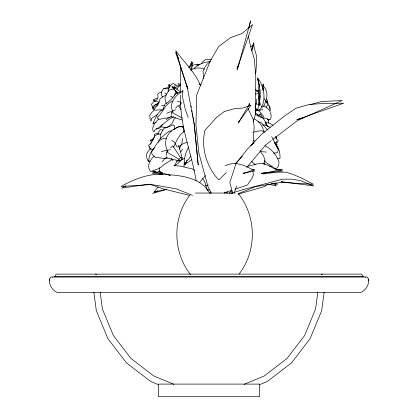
<?xml version="1.0" encoding="UTF-8"?>
<svg xmlns="http://www.w3.org/2000/svg" width="418" height="418" viewBox="0 0 418 418"><rect width="100%" height="100%" fill="white"/><g stroke="black" fill="none" stroke-linecap="round" stroke-linejoin="round"><path stroke-width="0.63" d="M263.053 90.507L263.074 88.031M263.079 86.792L263.1 84.311L263.565 86.38C266.914 89.504 267.572 94.761 266.475 99.014C265.676 100.372 263.889 110.028 261.302 106.423M166.61 155.496L166.698 151.959L167.561 151.06M178.998 160.841L179.035 159.331L180.581 157.727L182.091 157.633L182.049 159.143L180.503 160.747L178.998 160.841L166.547 157.858M183.758 131.905L183.706 128.321L181.84 126.758L180.712 126.534C168.788 128.624 161.599 140.803 167.994 151.771M269.876 109.438L269.929 107.551L268.664 105.717M256.678 99.134L256.563 102.656L255.1 106.721M263.068 90.293L263.309 84.065L262.232 87.404M163.386 109.981L163.987 106.303L165.303 103.878C169.583 101.621 172.963 97.786 175.617 93.799L178.366 92.383L179.306 92.53M367.255 277.139L368.446 278.973A4.232 2.994 -90 0 1 368.666 280.791C368.551 285.933 365.154 290.787 360.358 292.642L57.642 292.642C52.851 290.787 49.449 285.933 49.334 280.791A4.232 2.994 90 0 1 49.554 278.978L50.745 277.139M190.958 70.334L191.726 61.425L189.182 67.873L192.954 62.094L191.46 70.945M270.326 110.686C270.038 107.123 268.555 102.922 265.44 100.837M258.988 84.488C257.608 93.083 259.907 101.935 257.64 110.43L260.539 109.119C266.632 99.719 264.061 86.495 257.634 77.873L259.677 87.237L260.059 96.02L259.212 105.561L260.221 95.565M182.499 138.63L182.055 142.763L179.463 149.121M179.024 86.521L179.338 83.861L178.094 83.569L178.35 85.235L176.323 87.158L173.214 89.102L169.713 89.651L167.717 92.148L165 97.101L165.183 100.148L166.364 103.518M159.368 167.796L159.289 170.91L162.482 173.318M317.811 292.255L315.606 308.991L304.581 335.612L287.041 358.466L264.181 376.007L244.07 384.335M324.117 292.245L321.698 310.626L310.041 338.763L291.498 362.928L267.337 381.467L259.552 384.691M184.897 164.885L187.285 159.974L184.897 164.885C183.497 158.746 185.728 152.518 188.602 147.136M210.729 193.032L210.923 191.778M269.014 119.078L268.8 120.201L268.09 120.891M155.768 104.15L155.648 104.766L156.311 104.845M259.698 93.653C258.246 97.535 259.312 101.72 260.889 105.388M171.218 114.684L171.761 112.306L172.613 111.387M174.599 95.665L175.534 91.626M248.752 28.471L250.586 20.9L237.267 70.187M251.61 50.651L253.705 42.599L253.935 46.691L256.433 55.625L256.668 60.876L255.894 72.063L255.09 73.777M158.009 134.121L158.448 132.496L160.24 129.679L162.9 129.956M180.461 84.807L180.764 83.72M251.714 50.991L253.898 43.655L251.955 46.215L250.199 46.633M169.708 86.453L169.771 84.797L168.966 84.582L167.994 87.67L163.846 88.428L162.644 90.016L161.16 93.282L161.724 95.617L162.55 97.117M253.109 121.533L255.555 114.13L255.748 76.259L254.337 59.178L250.507 45.98L248.355 36.005M233.934 193.931L236.583 186.026M169.274 87.184L168.146 90.335L168.235 91.558M158.192 142.313L159.227 139.492L167.294 132.537L169.28 131.174L171.641 130.949M148.96 160.789L148.615 161.698L147.664 160.298L146.854 158.093L146.535 154.273L147.993 151.373L151.018 148.442M224.827 193.241L225.281 192.034M162.189 124.48L161.578 126.821L165.648 127.945M238.965 63.912L237.016 69.012L252.514 24.547L242.111 33.477L230.339 37.772L218.588 46.649L210.28 60.918L196.716 94.928L195.958 125.306L198.874 153.077L208.054 186.877L211.268 193.231M194.114 68.918L194.532 67.841C198.691 64.283 204.23 62.146 209.664 61.592M248.553 106.397L249.729 103.455L238.375 123.059M173.684 147.162C176.271 141.2 178.993 134.544 184.777 131.038M179.395 106.203L181.146 102.232M161.609 125.254L160.428 127.563L158.114 128.765L156.16 128.849M190.744 156.107L188.481 159.718M177.582 160.073L174.478 165.659M262.608 117.578L260.524 113.983L259.573 115.64L261.271 117.118L263.596 118.132L267.05 118.273L268.429 120.53L268.821 122.986M176.814 89.447L178.089 87.273L180.78 84.457M266.757 102.781L267.321 101.861L267.133 99.724L266.209 98.993M189.824 195.138C172.174 218.201 172.676 251.835 190.514 274.647M239.023 274.124C257.122 250.821 256.6 216.623 238.338 193.565M229.137 193.576L231.347 190.472M263.371 164.008L264.328 162.623L265.075 160.115L263.507 155.851L260.101 151.238M201.194 63.917L202.751 61.728L205.463 59.455L211.451 59.413M258.852 115.201L259.411 114.438L260.524 113.983M255.069 112.348L256.981 109.798M250.795 145.939L253.109 142.862L254.149 126.936L253.308 119.652L248.093 108.727M180.236 92.3L180.947 91.39M169.651 86.709L170.774 85.272L173.13 83.412L176.851 85.408L175.476 85.465M159.441 170.863L158.443 172.122L155.851 172.101L153.657 171.129M239.822 120.562L238.265 122.531L251.04 105.169L243.083 108.001L233.725 108.832L224.132 111.616L216.989 116.977L204.966 130.254C200.87 147.753 206.45 166.516 218.473 179.672L219.382 179.489L226.279 172.556M180.701 151.713L182.703 149.216M184.84 162.957L184.056 163.924L184.061 166.792M246.813 167.378L265.681 144.926L271.308 140.61M161.933 161.771L166.986 156.651M199.313 182.786L205.531 175.487M158.171 187.013L153.986 191.857L166.463 189.401M265.989 107.327L267.384 105.399L267.128 102.771L264.071 98.496M175.476 117.672L173.616 119.788L172.211 123.367L168.846 126.246L166.181 127.662M173.846 86.855L174.917 85.695M179.975 92.294L180.748 91.458M175.591 108.168L178.141 105.409L181.151 109.647M154.467 147.847C150.527 150.945 149.341 155.992 148.641 160.711L150.219 161.698M150.067 144.142L151.076 143.076M242.377 156.28L234.963 163.955M156.891 104.699L158.803 102.697M170.581 147.925L172.733 145.683L180.581 157.727M180.832 160.58L177.849 163.626L174.651 165.685M174.28 87.963L175.095 87.174M158.783 119.073C155.522 122.16 151.379 126.372 153.134 131.226L154.012 131.837L155.083 129.794C161.839 126.189 166.819 120.029 173.721 116.674M153.223 106.564L154.383 105.493M154.451 156.045C149.701 159.441 146.31 166.819 150.741 171.746C154.09 169.938 158.098 169.415 161.264 166.975C164.462 163.657 168.841 162.017 172.221 158.976M224.471 193.006L225.406 192.155M154.519 109.725L151.504 112.724L149.759 115.3L150.088 119.067L150.658 120.551L151.243 120.917L151.342 118.503L157.372 114.579M188.57 67.878L190.038 66.64M210.473 61.383L207.109 64.147L205.175 66.817L202.991 71.212L203.576 78.6M162.079 110.2C159.148 108.889 155.747 111.407 153.14 109.338L153.04 108.121L157.926 104.291M365.494 277.421L366.027 277.092M272.844 139.429L297.407 120.598L342.138 100.539L321.505 101.527L310.057 104.662M173.606 129.732L178.287 126.701L180.451 126.147L182.509 126.879M154.608 100.806L151.4 104.26L153.281 108.69L152.659 106.909M184.949 164.478L191.554 159.676M169.577 117.233L166.071 119.705M170.56 116.517L171.542 115.802M163.454 108.774C157.717 111.977 155.177 117.928 153.03 123.796L153.04 123.143L154.503 123.091L156.207 122.39M183.309 91.014C175.738 94.28 168.02 103.81 173.183 112.097M153.84 105.602L158.312 103.1M267.447 184.5L264.422 186.585L238.067 194.192M177.838 147.199C180.775 145.323 183.57 142.7 187.248 142.595M151.337 142.193L150.532 140.276L153.699 138.191M252.002 144.377L254.165 142.966M263.899 174.102L266.574 172.451M180.513 160.475L184.688 158.244M190.969 70.078C194.992 67.47 200.165 67.34 204.522 69.2M126.121 185.775L121.701 188.126L148.923 184.202M157.769 190.791L152.612 193.456L166.798 189.364M207.783 190.294L209.428 189.453M158.918 101.992L155.172 101.449L153.61 100.67L153.505 99.876L157.147 98.105M262.734 109.129L259.897 110.42L255.873 110.483M54.403 276.664L55.563 275.781L56.075 274.119L361.925 274.119L362.275 275.535L363.597 276.664M166.704 113.247L175.691 109.772M238.077 193.727L255.252 186.731L281.084 182.342L313.49 184.291L301.096 177.843L292.971 174.421L286.184 172.226L278.007 172.127L263.387 173.815M208.227 185.007L206.591 185.66L205.342 185.31M173.109 101.041C165.549 103.053 163.407 111.235 158.506 116.387L157.184 116.946L157.267 118.409L159.786 119.365L163.678 118.247L168.067 117.866L171.777 116.716M243.114 173.658L254.494 169.468L252.624 169.389M254.917 110.164L257.363 109.286M161.181 151.865L165.319 150.423L170.387 149.754M224.8 192.724L231.964 190.237M266.276 123.08L267.426 122.704L269.814 123.3L273.001 125.327M230.914 193.492L241.207 190.133L282.558 179.176L292.14 179.15L300.579 180.654L313.74 185.942L281.037 181.652L285.207 182.593M155.621 172.075L152.131 173.183L162.257 174.379M185.164 162.44L183.957 162.785M165.967 95.325L162.9 96.615L159.963 98.962L158.971 102.828L157.142 105.869L154.874 108.429L153.04 108.121M234.906 189.323L247.477 184.996L252.101 178.105L253.376 174.761L252.853 171.793M253.606 132.219L257.117 131.242L261.37 130.667L264.975 132.098M225.114 165.8C235.856 160.606 245.429 165.57 254.755 170.993L243.219 173.245L244.561 173.125M247.106 166.505L257.086 163.913L262.452 163.459L268.335 165.382L273.712 168.412L282.746 170.993L261.37 173.245L264.155 173.125M303.097 118.048L296.879 119.642L343.68 103.209L322.241 103.591L309.341 104.422L295.928 108.241L284.742 115.828L262.013 133.927L247.116 149.414L235.998 163.668L229.806 182.504L232.821 193.863M321.259 274.438L322.518 274.119M147.659 184.777L150.193 184.15M262.572 125.181L264.228 124.825L267.781 126.037L270.038 127.276M180.43 126.847L183.612 126.205M261.501 173.658L282.385 169.468L275.389 169.405M255.487 93.987L258.298 93.768M161.703 91.986L159.582 92.707L157.727 94.128L158.009 97.415L157.084 99.505L155.533 100.947L153.505 99.876M192.144 65.286L195.958 64.581L198.639 65.114M161.557 105.791L164.64 105.231M196.538 65.015L199.308 64.539M277.4 158.683L280.023 158.568C280.112 153.505 279.548 147.888 275.352 144.476L277.035 144.168L276.773 145.03L276.465 141.347M267.139 119.673L270.498 119.329C272.849 113.712 268.638 107.938 263.612 105.717M180.006 160.778L176.824 161.123M274.271 142.846L277.39 142.392L278.236 140.291L276.904 139.675L275.185 136.869M167.404 158.072L163.715 158.396L155.156 157.283L152.037 154.247L151.619 151.938C155.391 146.624 158.448 137.684 166.312 138.243M273.602 153.134L277.338 152.68L278.351 150.114L271.721 136.581M199.334 84.358L201.147 84.264M256.668 90.586L258.387 90.518M155.595 171.61L152.492 171.652L162.482 173.904M195.483 193.043L232.774 193.043M54.121 276.758L363.879 276.758M51.357 276.988L366.643 276.988M269.505 166.275L271.397 166.291M255.168 103.904L258.648 104.239M161.123 134.079L157.858 134.162L154.921 135.819L151.959 141.749L150.005 144.539L148.693 145.088L149.064 146.979L149.9 148.092L151.724 149.566L152.936 149.754M266.376 152.053L262.311 151.765L259.97 150.841M173.705 165.643L180.069 166.098L192.703 169.018L194.699 170.654M271.245 183.685L277.589 184.291L275.504 182.859M169.212 175.205L170.481 175.356M158.412 133.52L156.18 133.473L154.336 134.476L154.289 137.041L153.406 139.016L152.074 140.636L150.532 140.276M163.846 88.428L166.907 88.966L168.976 87.905L170.027 86.505L168.966 84.582M268.058 184.082L276.193 185.942L274.004 183.058M172.984 160.324L171.652 160.016L171.422 158.479M95.482 274.119L96.741 274.438M189.38 195.358L162.952 188.774L150.595 184.604M171.411 116.653L182.264 120.023M264.97 122.03L266.193 122.427L266.318 124.538L268.246 126.999M177.404 101.072L179.986 101.945L181.365 103.915M169.917 175.44L158.699 171.573L161.918 173.982M258.392 121.659L261.339 122.693L267.551 129.998M178.773 160.052L180.503 160.747M192.635 195.431L176.615 188.92L151.535 184.526L121.048 186.475C133.953 179.233 148.489 173.386 163.548 174.316C180.08 175.382 200.948 177.039 209.81 193.424M173.93 384.335L153.819 376.007L130.959 358.466L113.419 335.612L102.394 308.991L100.189 292.255M158.448 384.691L150.663 381.467L126.502 362.928L107.959 338.763L96.302 310.626L93.883 292.245M253.313 140.38L254.98 141.085M257.044 114.516L258.763 115.311M51.973 277.092L52.506 277.421M170.586 96.213L172.864 97.378M255.403 113.079L256.809 113.816L258.695 115.88M173.972 88.193L172.028 87.163L177.561 93.24M255.591 164.446L254.008 163.616L251.422 161.317M265.069 145.783C271.595 149.095 276.69 155.015 278.999 161.959L278.665 165.742L276.993 167.963L275.175 168.804C271.93 165.471 267.17 164.331 264.197 160.528M171.761 112.306L182.222 118.075M255.675 114.605L259.066 116.554L263.079 118.153L265.367 121.737L266.151 125.562M166.698 151.959L179.035 159.331M256.234 90.722L258.611 92.3M254.181 118.853C259.16 121.533 263.293 126.194 263.586 132.051M171.652 140.323L174.363 142.12L177.044 146.89M164.77 93.047L166.354 94.107M199.396 84.008L200.603 84.932M255.027 107.567C258.423 110.43 261.966 113.294 264.014 117.338M180.994 92.331L176.328 88.715L171.955 86.333L177.451 93.099M255.675 89.415L257.289 91.667M274.521 142.878L276.12 144.806L278.022 148.28M275.593 136.743L276.784 138.227M258.523 79.958L257.357 78.459L259.818 87.085L259.416 86.045M202.678 178.638L204.548 181.072L207.302 190.268M267.097 101.391L267.907 102.504M264.03 163.041L265.033 164.587M178.737 58.63L175.602 52.297L187.964 88.809L186.156 84.462M181.281 157.445L182.049 159.143M276.157 136.937L276.648 138.039M200.53 85.643C195.185 72.277 184.056 62.225 175.806 50.646L187.666 89.395L194.443 125.651L198.21 164.922L193.978 122.108M231.285 190.169L232.335 193.158M188.199 117.526L185.054 108.377L182.624 97.676L182.588 90.136M176.396 91.37L177.159 93.601M266.606 101.365L267.008 102.541M149.325 146.53L150.067 148.991M178.617 145.318L182.091 157.633M191.057 105.932L191.282 107.196M191.857 110.368L192.087 111.637M192.317 112.902L192.541 114.171M192.771 115.441L192.949 116.413M193.121 117.38L193.764 120.927M196.099 180.691C191.507 152.084 179.197 124.642 180.56 95.215M160.575 138.865L160.198 135.735L161.374 132.449L164.352 127.997L167.461 127.312L172.791 125.118L173.068 124.689L174.599 125.975L174.708 129.209M259.939 89.614L260.116 93.413M180.487 93.298L180.743 66.535M227.094 191.763L227.094 193.602M368.446 278.978A4.232 2.994 90 0 1 368.666 280.791M49.334 280.791A4.232 2.994 -90 0 1 49.554 278.978M259.453 384.095L158.547 384.095L158.547 396.708L259.453 396.708L259.453 384.095"/></g></svg>
